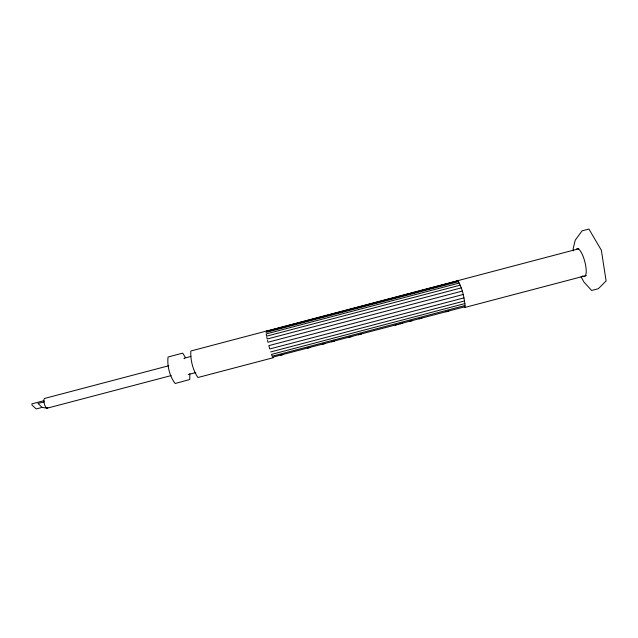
<?xml version="1.0" encoding="UTF-8"?>
<svg xmlns="http://www.w3.org/2000/svg" width="638" height="638" viewBox="0 0 638 638"><rect width="100%" height="100%" fill="white"/><g stroke="black" fill="none" stroke-linecap="round" stroke-linejoin="round"><path stroke-width="0.96" d="M272.737 357.168L464.99 306.742L465.062 305.108C464.065 297.141 462.414 288.536 458.395 281.709L266.078 332.406M586.314 275.536L464.647 307.508L464.695 306.726M449.08 283.511L457.925 280.84L458.395 281.709M188.282 374.49L195.786 372.584M266.644 331.002L190.834 351.004C190.315 359.991 192.835 370.08 197.924 377.513L273.431 357.671M266.612 331.05L578.77 248.788M267.139 331.481L272.912 329.958M274.834 329.455L282.538 327.422M284.46 326.911L328.745 315.236M330.675 314.733L333.562 313.968M335.484 313.465L352.814 308.896M354.744 308.385L386.508 300.012M388.43 299.501L423.09 290.37M425.02 289.859L447.158 284.022M266.397 331.281L457.925 280.84M266.229 333.921L459.232 283.049M460.189 285.162L266.62 336.17L266.261 334.567M190.914 356.435L183.943 358.269L184.438 358.708M461.21 287.905L267.21 339.009L266.78 337.247M168.807 365.726L44.883 398.359A5.072 1.715 75.2 0 0 43.878 400.712L43.966 401.892A5.072 1.715 75.2 0 0 45.776 407.132A5.072 1.715 75.2 0 0 47.842 407.594M462.223 291.087L267.968 342.239L267.489 340.429M463.148 294.493L268.845 345.629L269.778 348.954L463.93 297.882M42.148 407.395L36.214 408.95L31.98 405.05L31.9 403.87L43.878 400.712L44.038 401.964L37.969 403.471L42.148 407.395L47.1 408.208L171.183 375.575M270.687 351.937L464.504 300.969M464.831 303.592L271.525 354.409L271.987 355.852M272.227 356.203L464.895 305.562M280.72 355.246L283.607 354.489M307.628 348.173L310.507 347.415M322.038 344.384L324.925 343.627M331.648 341.864L334.527 341.107M348.946 337.319L351.825 336.561M358.548 334.791L361.435 334.033M395.066 325.197L397.945 324.439M399.866 323.937L402.753 323.179M409.476 321.408L412.355 320.651M419.086 318.888L421.965 318.131M445.986 311.815L448.873 311.057M457.366 280.792L457.749 281.23M464.241 307.022L464.647 307.508M581.019 276.733L583.866 281.94L591.609 290.465L598.324 288.711L606.1 280.959L601.379 250.303L588.93 229.05L582.063 230.86L575.197 240.231L573.115 248.916L573.434 250.83M185.546 357.743L182.691 353.133L168.041 357.017C167.044 365.933 169.644 376.388 175.147 383.502L189.757 379.53L189.837 373.78M576.553 249.019A14.403 4.139 75.3 0 1 585.19 263.183A14.403 4.139 75.3 0 1 582.622 275.879"/></g></svg>
